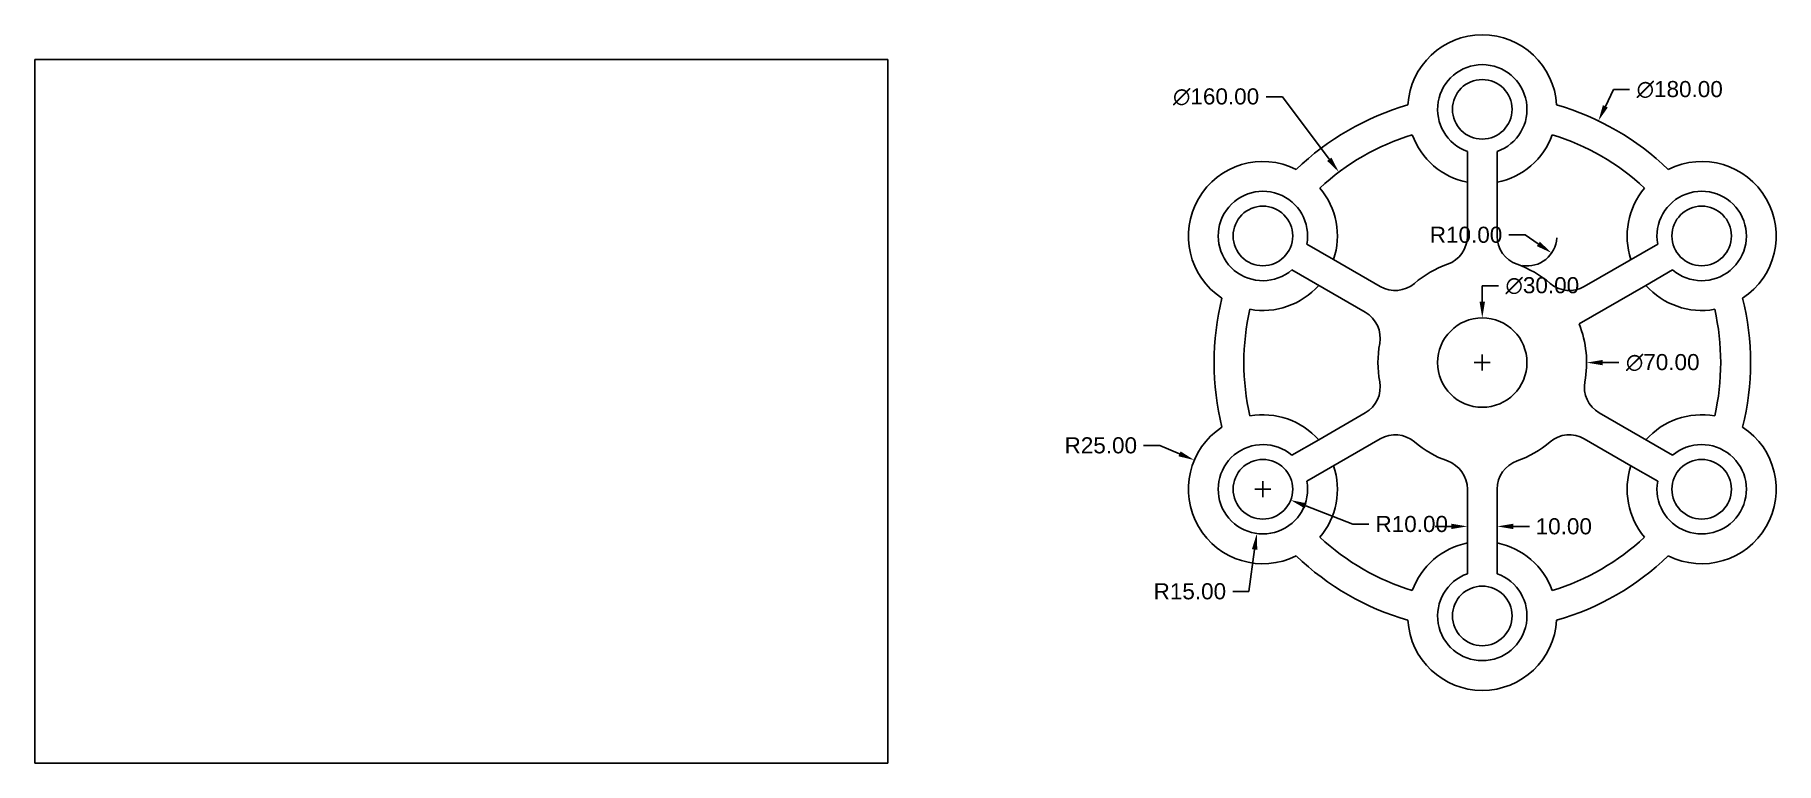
# Model space of a CAD drawing. Header units: inches. Extents: x -149 to 436, y -113 to 131.
import ezdxf

# ---------------------------------------------------------------- set-up
doc = ezdxf.new("R2010")
doc.units = ezdxf.units.IN
doc.header["$MEASUREMENT"] = 0
doc.styles.get("Standard").update_dxf_attribs({"font": 'arial.ttf'})
doc.dimstyles.get("Standard").update_dxf_attribs({"dimscale": 30, "dimtxt": 0.18, "dimasz": 0.18, "dimexe": 0.18, "dimexo": 0.0625, "dimgap": 0.09, "dimtad": 0, "dimtih": 1, "dimtoh": 1, "dimzin": 0, "dimdsep": 46, "dimtxsty": 'Standard', "dimcen": 0.09, "dimclrd": 1, "dimadec": 0, "dimazin": 0, "dimtfac": 1, "dimtofl": 0, "dimtmove": 0, "dimatfit": 3, "dimfxl": 1, "dimtolj": 1, "dimtzin": 0, "dimarcsym": 0})
picture_1 = doc.add_image_def('image1.jpg', size_in_pixel=(457, 377))

# ---------------------------------------------------------------- blocks, each defined once
blk = doc.blocks.new('*D10')
at = {"color": 1, "lineweight": -2, "transparency": 16777216}
for p, q in [((264.6, 110.18), (270, 110.18)), ((270, 110.18), (285.74, 89.26))]:
    blk.add_line(p, q, dxfattribs=at)
at = {"color": 0, "lineweight": -2, "transparency": 16777216}
for p, q in [((337.08, 18.32), (337.08, 23.72)), ((334.38, 21.02), (339.78, 21.02))]:
    blk.add_line(p, q, dxfattribs=at)
at = {"color": 1, "transparency": 16777216}
blk.add_solid([(286.45, 89.8), (285.02, 88.72), (288.98, 84.94)], dxfattribs=at)
at = {"layer": 'Defpoints', "color": 0, "transparency": 16777216}
for p in [(288.98, 84.94), (385.18, -42.91)]:
    blk.add_point(p, dxfattribs=at)
at = {"color": 0, "transparency": 16777216, "insert": (247.76, 110.18), "char_height": 5.4, "attachment_point": 5}
blk.add_mtext('\\A1;∅160.00', dxfattribs=at)
blk = doc.blocks.new('*D11')
at = {"color": 1, "lineweight": -2, "transparency": 16777216}
for p, q in [((381.08, 112.64), (378.38, 107.02)), ((386.48, 112.64), (381.08, 112.64))]:
    blk.add_line(p, q, dxfattribs=at)
at = {"color": 0, "lineweight": -2, "transparency": 16777216}
for p, q in [((337.08, 18.32), (337.08, 23.72)), ((334.38, 21.02), (339.78, 21.02))]:
    blk.add_line(p, q, dxfattribs=at)
at = {"color": 1, "transparency": 16777216}
blk.add_solid([(377.56, 107.41), (379.19, 106.63), (376.04, 102.15)], dxfattribs=at)
at = {"layer": 'Defpoints', "color": 0, "transparency": 16777216}
for p in [(376.04, 102.15), (298.12, -60.11)]:
    blk.add_point(p, dxfattribs=at)
at = {"color": 0, "transparency": 16777216, "insert": (403.32, 112.64), "char_height": 5.4, "attachment_point": 5}
blk.add_mtext('\\A1;∅180.00', dxfattribs=at)
blk = doc.blocks.new('*D12')
at = {"color": 1, "lineweight": -2, "transparency": 16777216}
for p, q in [((342.48, 46.82), (337.08, 46.82)), ((337.08, 46.82), (337.08, 41.42))]:
    blk.add_line(p, q, dxfattribs=at)
at = {"color": 0, "lineweight": -2, "transparency": 16777216}
for p, q in [((337.08, 18.32), (337.08, 23.72)), ((334.38, 21.02), (339.78, 21.02))]:
    blk.add_line(p, q, dxfattribs=at)
at = {"color": 1, "transparency": 16777216}
blk.add_solid([(336.18, 41.42), (337.98, 41.42), (337.08, 36.02)], dxfattribs=at)
at = {"layer": 'Defpoints', "color": 0, "transparency": 16777216}
for p in [(337.08, 36.02), (337.08, 6.02)]:
    blk.add_point(p, dxfattribs=at)
at = {"color": 0, "transparency": 16777216, "insert": (357.22, 46.82), "char_height": 5.4, "attachment_point": 5}
blk.add_mtext('\\A1;∅30.00', dxfattribs=at)
blk = doc.blocks.new('*D13')
at = {"color": 0, "lineweight": -2, "transparency": 16777216}
for p, q in [((337.08, 18.32), (337.08, 23.72)), ((334.38, 21.02), (339.78, 21.02))]:
    blk.add_line(p, q, dxfattribs=at)
at = {"color": 1, "lineweight": -2, "transparency": 16777216}
blk.add_line((382.88, 21.02), (377.48, 21.02), dxfattribs=at)
at = {"color": 1, "transparency": 16777216}
blk.add_solid([(377.48, 21.92), (377.48, 20.12), (372.08, 21.02)], dxfattribs=at)
at = {"layer": 'Defpoints', "color": 0, "transparency": 16777216}
for p in [(302.08, 21.02), (372.08, 21.02)]:
    blk.add_point(p, dxfattribs=at)
at = {"color": 0, "transparency": 16777216, "insert": (397.62, 21.02), "char_height": 5.4, "attachment_point": 5}
blk.add_mtext('\\A1;∅70.00', dxfattribs=at)
blk = doc.blocks.new('*D14')
at = {"color": 0, "lineweight": -2, "transparency": 16777216}
for p, q in [((260.77, -21.48), (266.17, -21.48)), ((263.47, -24.18), (263.47, -18.78))]:
    blk.add_line(p, q, dxfattribs=at)
at = {"color": 1, "lineweight": -2, "transparency": 16777216}
for p, q in [((258.75, -55.75), (260.69, -41.69)), ((253.35, -55.75), (258.75, -55.75))]:
    blk.add_line(p, q, dxfattribs=at)
at = {"color": 1, "transparency": 16777216}
blk.add_solid([(259.79, -41.57), (261.58, -41.81), (261.42, -36.34)], dxfattribs=at)
at = {"layer": 'Defpoints', "color": 0, "transparency": 16777216}
for p in [(263.47, -21.48), (261.42, -36.34)]:
    blk.add_point(p, dxfattribs=at)
at = {"color": 0, "transparency": 16777216, "insert": (238.96, -55.75), "char_height": 5.4, "attachment_point": 5}
blk.add_mtext('\\A1;R15.00', dxfattribs=at)
blk = doc.blocks.new('*D15')
at = {"color": 0, "lineweight": -2, "transparency": 16777216}
for p, q in [((260.77, -21.48), (266.17, -21.48)), ((263.47, -24.18), (263.47, -18.78))]:
    blk.add_line(p, q, dxfattribs=at)
at = {"color": 1, "lineweight": -2, "transparency": 16777216}
for p, q in [((293.62, -33.17), (277.83, -27.05)), ((299.02, -33.17), (293.62, -33.17))]:
    blk.add_line(p, q, dxfattribs=at)
at = {"color": 1, "transparency": 16777216}
blk.add_solid([(278.15, -26.21), (277.5, -27.89), (272.79, -25.1)], dxfattribs=at)
at = {"layer": 'Defpoints', "color": 0, "transparency": 16777216}
for p in [(263.47, -21.48), (272.79, -25.1)]:
    blk.add_point(p, dxfattribs=at)
at = {"color": 0, "transparency": 16777216, "insert": (313.41, -33.17), "char_height": 5.4, "attachment_point": 5}
blk.add_mtext('\\A1;R10.00', dxfattribs=at)
blk = doc.blocks.new('*D16')
at = {"color": 1, "lineweight": -2, "transparency": 16777216}
for p, q in [((223.46, -6.77), (228.86, -6.77)), ((228.86, -6.77), (235.49, -9.59))]:
    blk.add_line(p, q, dxfattribs=at)
at = {"color": 0, "lineweight": -2, "transparency": 16777216}
for p, q in [((260.77, -21.48), (266.17, -21.48)), ((263.47, -24.18), (263.47, -18.78))]:
    blk.add_line(p, q, dxfattribs=at)
at = {"color": 1, "transparency": 16777216}
blk.add_solid([(235.84, -8.76), (235.14, -10.41), (240.46, -11.7)], dxfattribs=at)
at = {"layer": 'Defpoints', "color": 0, "transparency": 16777216}
for p in [(240.46, -11.7), (263.47, -21.48)]:
    blk.add_point(p, dxfattribs=at)
at = {"color": 0, "transparency": 16777216, "insert": (209.08, -6.77), "char_height": 5.4, "attachment_point": 5}
blk.add_mtext('\\A1;R25.00', dxfattribs=at)
blk = doc.blocks.new('*D17')
at = {"color": 1, "lineweight": -2, "transparency": 16777216}
for p, q in [((346.02, 63.89), (351.42, 63.89)), ((351.42, 63.89), (355.88, 60.85))]:
    blk.add_line(p, q, dxfattribs=at)
at = {"color": 0, "lineweight": -2, "transparency": 16777216}
blk.add_arc((352.08, 63.44), 10, 261.27174, 356.65401, dxfattribs=at)
at = {"color": 1, "transparency": 16777216}
blk.add_solid([(356.39, 61.6), (355.37, 60.11), (360.34, 57.81)], dxfattribs=at)
at = {"layer": 'Defpoints', "color": 0, "transparency": 16777216}
for p in [(352.08, 63.44), (360.34, 57.81)]:
    blk.add_point(p, dxfattribs=at)
at = {"color": 0, "transparency": 16777216, "insert": (331.63, 63.89), "char_height": 5.4, "attachment_point": 5}
blk.add_mtext('\\A1;R10.00', dxfattribs=at)
blk = doc.blocks.new('*D19')
at = {"color": 0, "lineweight": -2, "transparency": 16777216}
for p, q in [((332.08, -47.97), (332.08, -28.54)), ((342.08, -47.97), (342.08, -28.54))]:
    blk.add_line(p, q, dxfattribs=at)
at = {"color": 1, "lineweight": -2, "transparency": 16777216}
for p, q in [((326.68, -33.94), (321.28, -33.94)), ((347.48, -33.94), (352.88, -33.94))]:
    blk.add_line(p, q, dxfattribs=at)
at = {"color": 1, "transparency": 16777216}
for points in [[(326.68, -33.04), (326.68, -34.84), (332.08, -33.94)], [(347.48, -33.04), (347.48, -34.84), (342.08, -33.94)]]:
    blk.add_solid(points, dxfattribs=at)
at = {"layer": 'Defpoints', "color": 0, "transparency": 16777216}
for p in [(342.08, -33.94), (332.08, -49.84), (342.08, -49.84)]:
    blk.add_point(p, dxfattribs=at)
at = {"color": 0, "transparency": 16777216, "insert": (364.43, -33.94), "char_height": 5.4, "attachment_point": 5}
blk.add_mtext('\\A1;10.00', dxfattribs=at)

msp = doc.modelspace()

# ---------------------------------------------------------------- linework, layer by layer
for p, q in [((332.079, 91.875), (332.079, 63.444)), ((342.079, 81.523), (342.079, 91.875)), ((342.079, 81.523), (342.079, 63.444)), ((287.18, 55.6), (278.214, 60.776)), ((395.944, 60.776), (371.321, 46.561)), ((287.18, 55.6), (302.836, 46.561)), ((273.214, 52.116), (297.836, 37.9)), ((391.978, 46.94), (369.579, 34.008)), ((391.978, 46.94), (400.944, 52.116)), ((282.18, -4.905), (297.836, 4.134)), ((400.944, -10.081), (376.321, 4.134)), ((282.18, -4.905), (273.214, -10.081)), ((278.214, -18.742), (302.836, -4.526)), ((386.978, -13.565), (371.321, -4.526)), ((386.978, -13.565), (395.944, -18.742)), ((332.079, -39.488), (332.079, -21.409)), ((342.079, -49.84), (342.079, -21.409)), ((332.079, -39.488), (332.079, -49.84))]:
    msp.add_line(p, q)
for centre, radius in [((337.079, 106.017), 10), ((263.467, 63.517), 10), ((410.691, 63.517), 10), ((337.079, 21.017), 15), ((263.467, -21.483), 10), ((410.691, -21.483), 10), ((337.079, -63.983), 10)]:
    msp.add_circle(centre, radius)
for centre, radius, start, end in [((337.079, 106.017), 25, 3.372287, 176.627713), ((337.079, 106.017), 15, 289.471221, 250.528779), ((337.079, 21.017), 90, 106.098934, 133.901066), ((337.079, 21.017), 90, 46.098934, 73.901066), ((337.079, 21.017), 80, 107.082583, 132.917417), ((337.079, 106.017), 25, 199.948567, 258.463041), ((337.079, 106.017), 25, 281.536959, 340.051433), ((337.079, 21.017), 80, 47.082583, 72.917417), ((263.467, 63.517), 25, 63.372287, 236.627713), ((410.691, 63.517), 25, 303.372287, 116.627713), ((263.467, 63.517), 15, 349.471221, 310.528779), ((263.467, 63.517), 25, 341.536959, 40.051433), ((410.691, 63.517), 25, 139.948567, 198.463041), ((410.691, 63.517), 15, 229.471221, 190.528779), ((322.079, 63.444), 10, 289.471221, 0), ((352.079, 63.444), 10, 180, 250.528779), ((337.079, 21.017), 35, 109.471221, 130.528779), ((337.079, 21.017), 35, 49.471221, 70.528779), ((263.467, 63.517), 25, 259.948567, 318.463041), ((307.836, 55.221), 10, 240, 310.528779), ((366.321, 55.221), 10, 229.471221, 300), ((410.691, 63.517), 25, 221.536959, 280.051433), ((337.079, 21.017), 90, 166.098934, 193.901066), ((337.079, 21.017), 90, 346.098934, 13.901066), ((337.079, 21.017), 80, 167.082583, 192.917417), ((292.836, 29.24), 10, 349.471221, 60), ((337.079, 21.017), 80, 347.082583, 12.917417), ((337.079, 21.017), 35, 349.471221, 21.786789), ((337.079, 21.017), 35, 169.471221, 190.528779), ((292.836, 12.795), 10, 300, 10.528779), ((381.321, 12.795), 10, 169.471221, 240), ((263.467, -21.483), 25, 41.536959, 100.051433), ((410.691, -21.483), 25, 79.948567, 138.463041), ((263.467, -21.483), 25, 123.372287, 296.627713), ((307.836, -13.186), 10, 49.471221, 120), ((337.079, 21.017), 35, 229.471221, 250.528779), ((337.079, 21.017), 35, 289.471221, 310.528779), ((366.321, -13.186), 10, 60, 130.528779), ((410.691, -21.483), 25, 243.372287, 56.627713), ((263.467, -21.483), 15, 49.471221, 10.528779), ((410.691, -21.483), 15, 169.471221, 130.528779), ((263.467, -21.483), 25, 319.948567, 18.463041), ((322.079, -21.409), 10, 0, 70.528779), ((352.079, -21.409), 10, 109.471221, 180), ((410.691, -21.483), 25, 161.536959, 220.051433), ((337.079, 21.017), 80, 227.082583, 252.917417), ((337.079, -63.983), 25, 101.536959, 160.051433), ((337.079, -63.983), 25, 19.948567, 78.463041), ((337.079, 21.017), 80, 287.082583, 312.917417), ((337.079, 21.017), 90, 226.098934, 253.901066), ((337.079, 21.017), 90, 286.098934, 313.901066), ((337.079, -63.983), 15, 109.471221, 70.528779), ((337.079, -63.983), 25, 183.372287, 356.627713)]:
    msp.add_arc(centre, radius, start, end)

# ---------------------------------------------------------------- dimensions: what is measured, and where the dimension line sits
for p1, p2, picture, middle in [((385.176, -42.91), (288.982, 84.944), '*D10', (247.76, 110.178)), ((298.119, -60.113), (376.039, 102.148), '*D11', (403.316, 112.643))]:
    dim = msp.add_diameter_dim_2p(p1=p1, p2=p2, dimstyle='Standard')
    dim.commit()
    dim.dimension.update_dxf_attribs({"geometry": picture, "text_midpoint": middle, "dimtype": 163})
for center, mpoint, picture, middle in [((352.079, 63.444), (360.341, 57.811), '*D17', (331.632, 63.894)), ((263.467, -21.483), (240.461, -11.699), '*D16', (209.076, -6.766)), ((263.467, -21.483), (261.422, -36.343), '*D14', (238.964, -55.754)), ((263.467, -21.483), (272.79, -25.098), '*D15', (313.406, -33.173))]:
    dim = msp.add_radius_dim(center=center, mpoint=mpoint, dimstyle='Standard')
    dim.commit()
    dim.dimension.update_dxf_attribs({"geometry": picture, "text_midpoint": middle, "dimtype": 164})
for p1, p2, picture, middle in [((337.079, 6.017), (337.079, 36.017), '*D12', (357.218, 46.817)), ((302.079, 21.017), (372.079, 21.017), '*D13', (397.618, 21.017))]:
    dim = msp.add_diameter_dim_2p(p1=p1, p2=p2, dimstyle='Standard')
    dim.commit()
    dim.dimension.update_dxf_attribs({"geometry": picture, "text_midpoint": middle})
dim = msp.add_linear_dim(base=(342.079, -33.939), p1=(332.079, -49.84), p2=(342.079, -49.84), dimstyle='Standard')
dim.commit()
dim.dimension.update_dxf_attribs({"geometry": '*D19', "text_midpoint": (364.427, -33.939)})

# ---------------------------------------------------------------- pictures from other files: only their frames are drawn
image = msp.add_image(picture_1, insert=(-148.598, -113.395), size_in_units=(286.189, 236.09))
image.dxf.flags = 7

doc.saveas('drawing.dxf')
